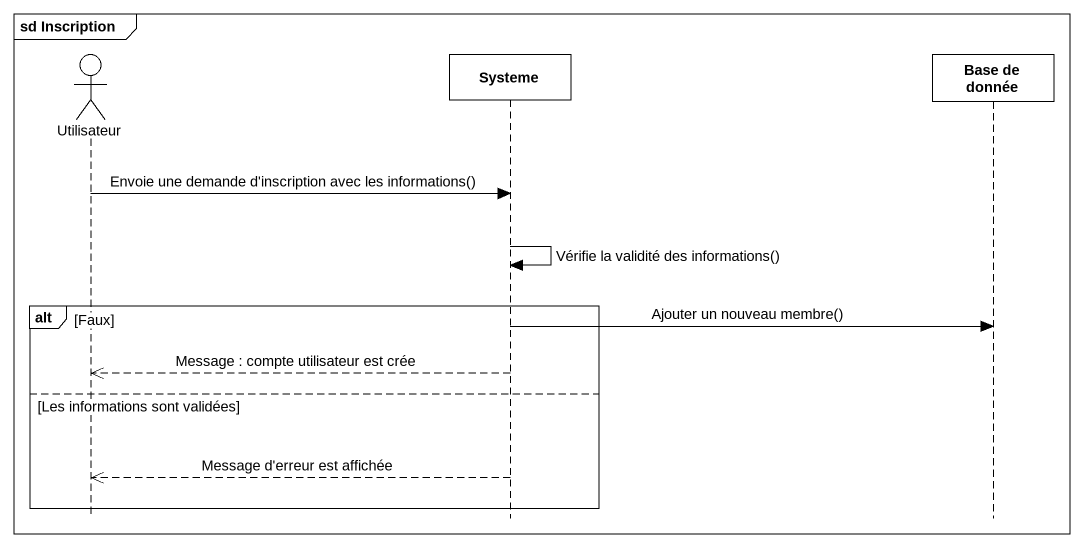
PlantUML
@startuml
mainframe sd Inscription
hide footbox
actor Utilisateur
participant Systeme
participant "Base de donnée" as Base_de_donnée

Utilisateur -> Systeme : Envoie une demande d'inscription avec les informations()
Systeme -> Systeme : Vérifie la validité des informations()
alt Faux
  Systeme -> Base_de_donnée : Ajouter un nouveau membre()
  Systeme -->> Utilisateur : Message : compte utilisateur est crée
else Les informations sont validées
  Systeme -->> Utilisateur : Message d'erreur est affichée
end
@enduml
